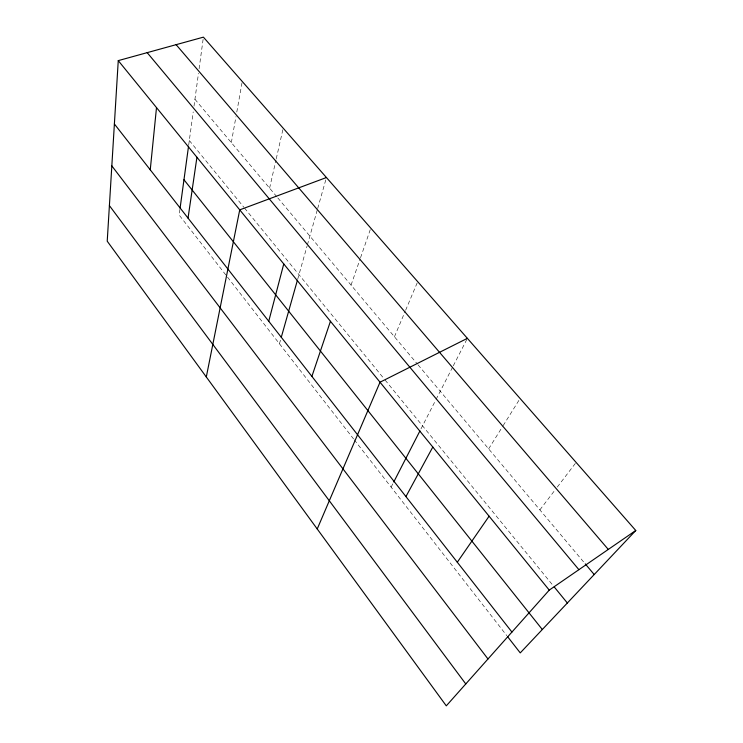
<?xml version="1.0" encoding="UTF-8"?>
<svg xmlns="http://www.w3.org/2000/svg" width="743" height="743" viewBox="0 0 743 743"><rect width="100%" height="100%" fill="white"/><g stroke="black" fill="none" stroke-linecap="round" stroke-linejoin="round"><path stroke-width="0.56" stroke-dasharray="3.71 2.79" d="M179.936 209.331L179.156 215.024L353.557 438.909M188.703 145.006L193.217 111.877M193.997 106.147L198.483 73.297M199.096 68.774L203.406 37.15M231.333 142.6L235.986 116.558M236.794 112.035L242.246 81.461M269.607 188.155L276.015 159.866M276.266 158.733L283.194 128.186M279.452 343.777L280.678 339.43M297.729 279.099L307.082 246.017M307.388 244.921L317.382 209.582M317.688 208.477L326.437 177.531M351.058 285.117L360.169 258.815M360.541 257.719L370.794 228.138M394.449 336.765L405.176 311.336M405.622 310.268L417.696 281.653M391.124 487.139L393.233 483.015M420.975 428.878L435.556 400.421M436.076 399.409L452.766 366.847M453.286 365.825L467.375 338.344M488.643 448.893L502.547 426.593M503.15 425.628L520.081 398.489M539.882 509.874L554.51 490.705M557.296 487.055L576.104 462.415M194.935 99.274L277.065 197.034M277.808 197.917L417.352 364.024M418.086 364.897L584.527 563.027M189.316 140.52L243.834 207.213M244.558 208.105L384.363 379.144M385.097 380.044L552.783 585.187M354.262 439.819L506.819 635.664"/><path stroke-width="1.11" d="M118.258 60.62L107.224 241.196L446.292 705.85L549.253 590.109L635.776 530.493L203.406 37.15L118.258 60.62L549.253 590.109M150.253 169.813L156.504 107.605M180.085 208.198L188.555 146.12M188.035 218.108L196.932 157.275M206.303 376.97L239.738 209.86L326.437 177.531M268.743 321.255L283.761 263.941M281.291 337.257L297.414 280.204M311.893 376.404L330.44 321.292M317.224 528.979L380.026 382.208L467.375 338.344M393.762 481.984L419.934 430.912M405.929 496.584L432.807 447.054M457.298 562.237L489.098 516.199M635.776 530.493L520.249 652.902L507.525 636.575M176.119 44.673L608.294 549.43M585.27 563.909L594.205 574.543M147.179 52.642L578.899 569.677M554.241 586.97L567.346 603M183.967 179.75L542.316 629.516M114.385 123.979L511.936 632.061M111.831 165.875L487.984 658.985M109.397 205.597L465.777 683.941"/></g></svg>
